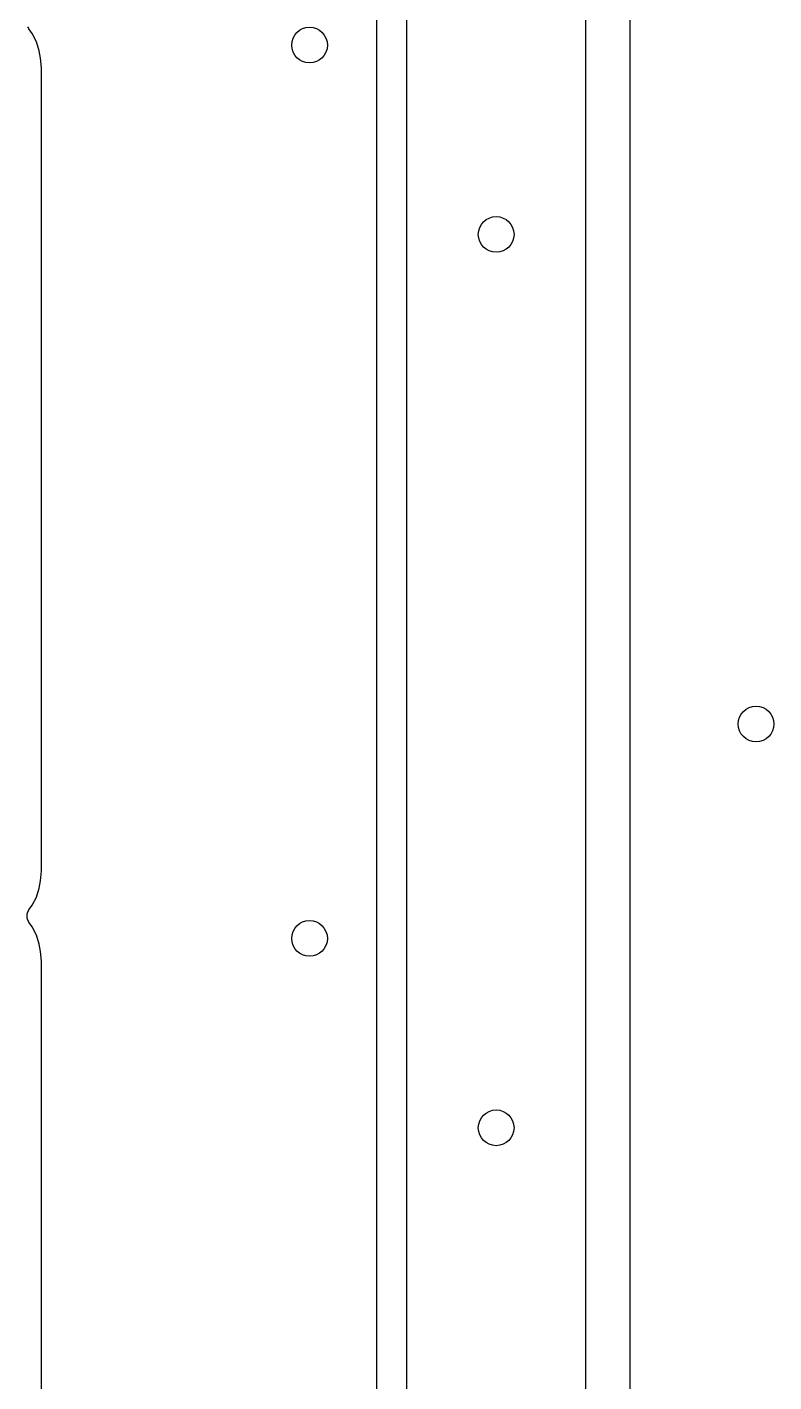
# Model space of a CAD drawing. Extents: x 1.67 to 6.2, y -5.98 to -1.89.
# Drawn here: x 3.005 to 3.335, y -4.959 to -4.362 of the extents above; entities that cross this region are included whole.
import ezdxf

# ---------------------------------------------------------------- set-up
doc = ezdxf.new("R2010")
doc.units = 0
doc.header["$MEASUREMENT"] = 0
doc.layers.add('BLACK', color=7, linetype='CONTINUOUS')

msp = doc.modelspace()

# ---------------------------------------------------------------- linework, layer by layer
at = {"layer": 'BLACK', "linetype": 'CONTINUOUS'}
for p, q in [((3.25157, -2.08468), (3.25157, -5.08724)), ((3.27126, -5.07704), (3.27126, -3.10851)), ((3.15945, -3.19043), (3.15945, -5.13012)), ((3.17283, -4.45548), (3.17283, -4.06138)), ((3.006, -4.36251), (3.00578, -4.3621)), ((3.0062, -4.36291), (3.006, -4.36251)), ((3.00623, -4.36295), (3.0062, -4.36291)), ((3.00624, -4.36297), (3.00623, -4.36295)), ((3.00623, -4.36295), (3.00623, -4.36295)), ((3.00623, -4.36295), (3.00623, -4.36295)), ((3.00761, -4.36502), (3.00624, -4.36297)), ((3.00954, -4.36863), (3.00761, -4.36502)), ((3.01073, -4.37255), (3.00954, -4.36863)), ((3.01139, -4.37584), (3.01073, -4.37255)), ((3.01181, -4.38016), (3.01139, -4.37584)), ((3.01181, -4.73401), (3.01181, -4.38016)), ((3.17283, -4.84918), (3.17283, -4.45548)), ((3.17283, -4.45548), (3.17283, -4.45548)), ((3.01139, -4.73833), (3.01181, -4.73401)), ((3.01073, -4.74162), (3.01139, -4.73833)), ((3.00761, -4.74916), (3.00954, -4.74554)), ((3.00954, -4.74554), (3.01073, -4.74162)), ((3.00552, -4.75293), (3.00566, -4.75249)), ((3.00566, -4.75249), (3.00579, -4.75205)), ((3.00579, -4.75205), (3.0058, -4.75203)), ((3.0058, -4.75203), (3.00581, -4.75201)), ((3.00581, -4.75201), (3.00603, -4.75161)), ((3.00603, -4.75161), (3.00624, -4.7512)), ((3.00624, -4.7512), (3.00761, -4.74916)), ((3.00541, -4.75388), (3.00546, -4.75342)), ((3.00542, -4.7539), (3.00541, -4.75388)), ((3.00541, -4.75392), (3.00542, -4.7539)), ((3.00546, -4.75438), (3.00541, -4.75392)), ((3.00546, -4.75342), (3.00551, -4.75297)), ((3.0055, -4.75484), (3.00546, -4.75438)), ((3.0055, -4.75486), (3.0055, -4.75484)), ((3.0055, -4.75488), (3.0055, -4.75486)), ((3.00564, -4.75532), (3.0055, -4.75488)), ((3.00551, -4.75297), (3.00552, -4.75295)), ((3.00552, -4.75295), (3.00552, -4.75293)), ((3.00576, -4.75576), (3.00564, -4.75532)), ((3.00577, -4.75578), (3.00576, -4.75576)), ((3.00578, -4.7558), (3.00577, -4.75578)), ((3.00599, -4.75621), (3.00578, -4.7558)), ((3.0062, -4.75661), (3.00599, -4.75621)), ((3.00623, -4.75665), (3.0062, -4.75661)), ((3.00624, -4.75667), (3.00623, -4.75665)), ((3.00623, -4.75665), (3.00623, -4.75665)), ((3.00623, -4.75665), (3.00623, -4.75665)), ((3.00761, -4.75872), (3.00624, -4.75667)), ((3.00954, -4.76233), (3.00761, -4.75872)), ((3.01073, -4.76625), (3.00954, -4.76233)), ((3.01139, -4.76954), (3.01073, -4.76625)), ((3.01181, -4.77386), (3.01139, -4.76954)), ((3.01181, -5.12771), (3.01181, -4.77386)), ((3.17283, -5.10161), (3.17283, -4.84918)), ((3.17283, -4.84918), (3.17283, -4.84918))]:
    msp.add_line(p, q, dxfattribs=at)
at = {"layer": 'BLACK'}
for centre in [(3.12992, -4.37008), (3.2122, -4.45354), (3.32677, -4.66929), (3.12992, -4.76378), (3.2122, -4.84724)]:
    msp.add_circle(centre, 0.00787, dxfattribs=at)

doc.saveas('drawing.dxf')
